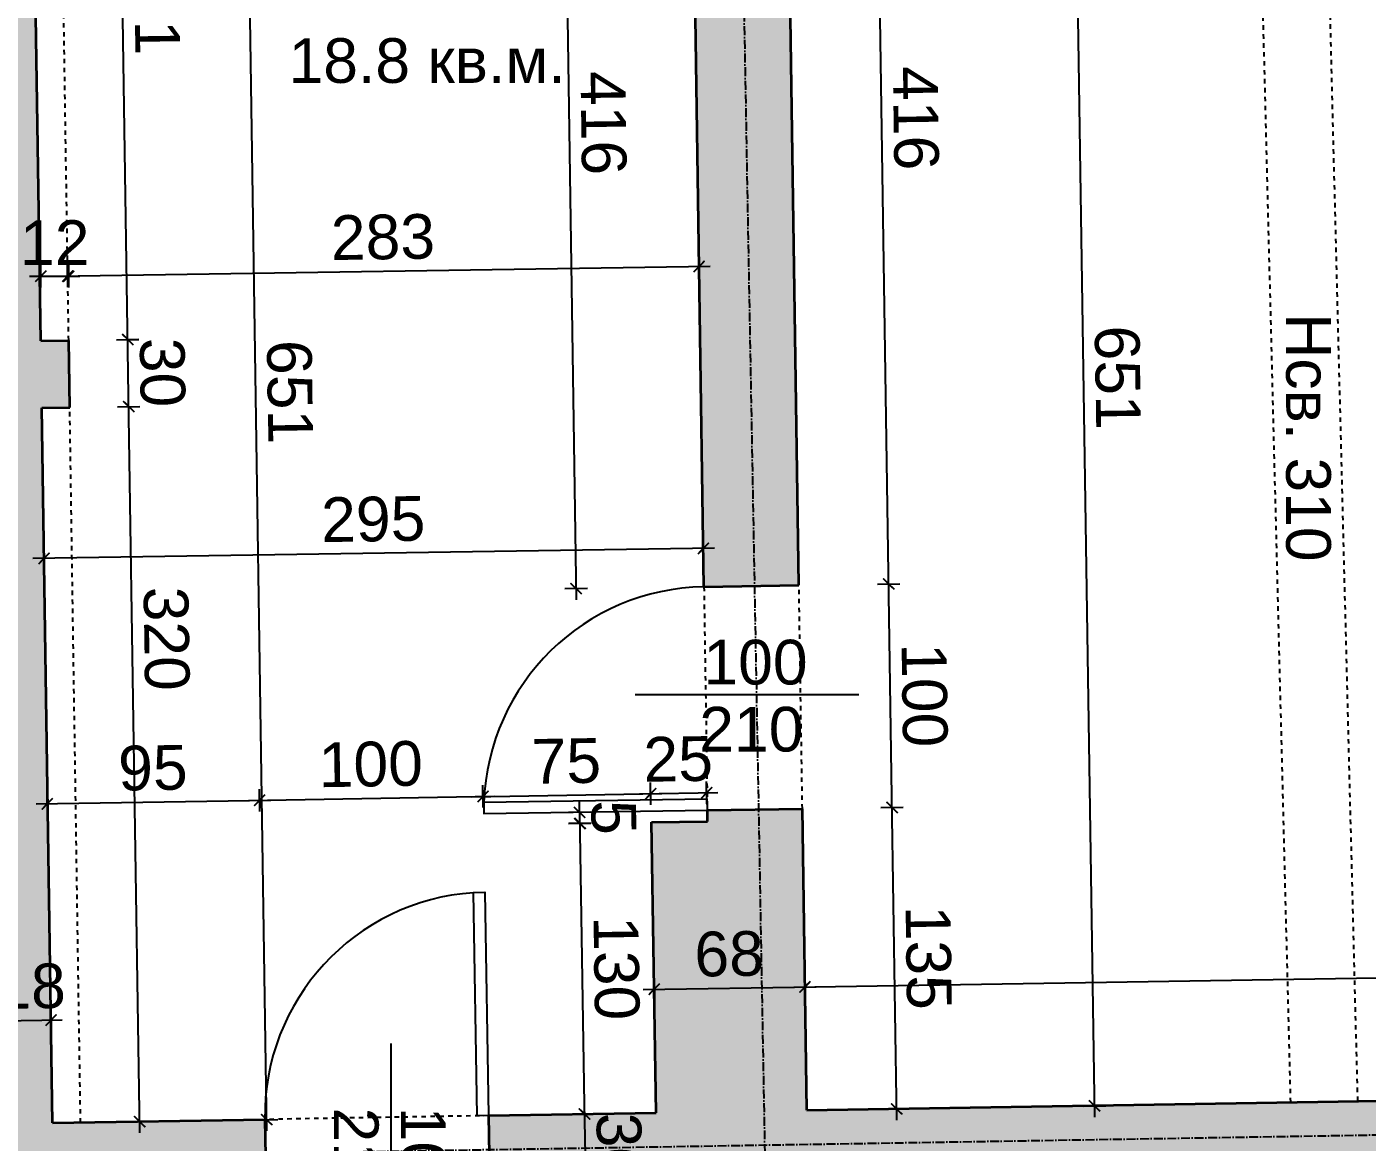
# Model space of a CAD drawing. Header units: inches. Extents: x -72385 to 39588, y -6525 to 66685.
# Drawn here: x -40779 to -40179, y 13160 to 13659 of the extents above; entities that cross this region are included whole.
import ezdxf

# ---------------------------------------------------------------- set-up
doc = ezdxf.new("R2010")
doc.units = ezdxf.units.IN
doc.header["$MEASUREMENT"] = 0
doc.linetypes.add('DashDot', pattern=[0.6, 0.4, -0.1, 0, -0.1])
doc.linetypes.add('Hidden', pattern=[0.4, 0.2, -0.2])
for name, color, linetype, lineweight in [('Врати', 251, 'Continuous', 25), ('Надписи Hсв', 252, 'Continuous', 25), ('Надписи врати', 252, 'Continuous', 25), ('Надписи коти вътрешни', 252, 'Continuous', 25), ('Надписи площ', 252, 'Continuous', 25), ('Оси', 252, 'DashDot', 25), ('Пунктир', 253, 'Hidden', 25), ('Разрезни линии', 7, 'Continuous', 35), ('Щрих стени', 254, 'Continuous', 25)]:
    doc.layers.add(name, color=color, linetype=linetype, lineweight=lineweight)
doc.styles.add('Arial Regular', font='arial.ttf')
doc.styles.get("Standard").update_dxf_attribs({"font": 'arial.ttf'})
doc.dimstyles.new('Annotative', dxfattribs={"dimscale": 0, "dimtxt": 20, "dimasz": 5, "dimexe": 5, "dimexo": 5, "dimgap": 5, "dimtad": 1, "dimdec": 0, "dimzin": 0, "dimdsep": 46, "dimtxsty": 'Standard', "dimblk": 'ARCHTICK', "dimcen": 5, "dimdle": 5, "dimadec": 0, "dimazin": 0, "dimtfac": 1, "dimtdec": 0, "dimtofl": 0, "dimtmove": 0, "dimatfit": 3, "dimldrblk": 'ARCHTICK', "dimfxl": 5, "dimfxlon": 1, "dimtolj": 1, "dimtzin": 0, "dimarcsym": 1})

# ---------------------------------------------------------------- blocks, each defined once
blk = doc.blocks.new('_ArchTick')
at = {"color": 0, "linetype": 'ByBlock', "const_width": 0.15}
blk.add_lwpolyline([(-0.5, -0.5), (0.5, 0.5)], dxfattribs=at)
blk = doc.blocks.new('*D3425')
at = {"layer": 'Defpoints', "color": 0, "ltscale": 50, "transparency": 16777216}
for p in [(-40764.36, 13819.51), (-40681.08, 13820.77), (-40754.5, 13168.78)]:
    blk.add_point(p, dxfattribs=at)
at = {"layer": 'Надписи коти вътрешни', "color": 0, "lineweight": -2, "ltscale": 50, "transparency": 16777216}
for p, q in [((-40671.14, 13165.04), (-40681.15, 13825.77)), ((-40686.08, 13820.69), (-40676.08, 13820.84)), ((-40676.21, 13169.96), (-40666.22, 13170.12))]:
    blk.add_line(p, q, dxfattribs=at)
at = {"layer": 'Надписи коти вътрешни', "color": 0, "lineweight": -2, "ltscale": 50, "transparency": 16777216, "xscale": 5, "yscale": 5, "zscale": 5}
for p, rotation in [((-40681.08, 13820.77), 90.86820834807465), ((-40671.21, 13170.04), 270.8682083480746)]:
    blk.add_blockref('_ArchTick', p, dxfattribs=dict(at, rotation=rotation))
at = {"layer": 'Надписи коти вътрешни', "color": 0, "ltscale": 50, "transparency": 16777216, "insert": (-40660.94, 13495.63), "char_height": 20, "attachment_point": 5, "rotation": 270.86821}
blk.add_mtext('\\A1;651', dxfattribs=at)
blk = doc.blocks.new('*D3426')
at = {"layer": 'Defpoints', "color": 0, "ltscale": 50, "transparency": 16777216}
for p in [(-40538.91, 13823.9), (-40481.9, 13824.74), (-40475.77, 13408.49)]:
    blk.add_point(p, dxfattribs=at)
at = {"layer": 'Надписи коти вътрешни', "color": 0, "lineweight": -2, "ltscale": 50, "transparency": 16777216}
for p, q in [((-40532.7, 13402.65), (-40538.99, 13828.9)), ((-40533.91, 13823.98), (-40543.91, 13823.83)), ((-40527.78, 13407.73), (-40537.78, 13407.58))]:
    blk.add_line(p, q, dxfattribs=at)
at = {"layer": 'Надписи коти вътрешни', "color": 0, "lineweight": -2, "ltscale": 50, "transparency": 16777216, "xscale": 5, "yscale": 5, "zscale": 5}
for p, rotation in [((-40538.91, 13823.9), 90.84464433527809), ((-40532.78, 13407.65), 270.8446443352781)]:
    blk.add_blockref('_ArchTick', p, dxfattribs=dict(at, rotation=rotation))
at = {"layer": 'Надписи коти вътрешни', "color": 0, "ltscale": 50, "transparency": 16777216, "insert": (-40520.64, 13616), "char_height": 20, "attachment_point": 5, "rotation": 270.84464}
blk.add_mtext('\\A1;416', dxfattribs=at)
blk = doc.blocks.new('*D3427')
at = {"layer": 'Defpoints', "color": 0, "ltscale": 50, "transparency": 16777216}
for p in [(-40531.01, 13302.6), (-40499, 13303.09), (-40497.03, 13173.1)]:
    blk.add_point(p, dxfattribs=at)
at = {"layer": 'Надписи коти вътрешни', "color": 0, "lineweight": -2, "ltscale": 50, "transparency": 16777216}
for p, q in [((-40528.97, 13167.62), (-40531.09, 13307.6)), ((-40526.01, 13302.68), (-40536.01, 13302.52)), ((-40524.05, 13172.69), (-40534.04, 13172.54))]:
    blk.add_line(p, q, dxfattribs=at)
at = {"layer": 'Надписи коти вътрешни', "color": 0, "lineweight": -2, "ltscale": 50, "transparency": 16777216, "xscale": 5, "yscale": 5, "zscale": 5}
for p, rotation in [((-40531.01, 13302.6), 90.86820834807493), ((-40529.04, 13172.62), 270.8682083480749)]:
    blk.add_blockref('_ArchTick', p, dxfattribs=dict(at, rotation=rotation))
at = {"layer": 'Надписи коти вътрешни', "color": 0, "ltscale": 50, "transparency": 16777216, "insert": (-40514.81, 13237.84), "char_height": 20, "attachment_point": 5, "rotation": 270.86821}
blk.add_mtext('\\A1;130', dxfattribs=at)
blk = doc.blocks.new('*D3428')
at = {"layer": 'Defpoints', "color": 0, "ltscale": 50, "transparency": 16777216}
for p in [(-40474.39, 13316.33), (-40472.41, 13198.52), (-40497.41, 13198.1)]:
    blk.add_point(p, dxfattribs=at)
at = {"layer": 'Надписи коти вътрешни', "color": 0, "lineweight": -2, "ltscale": 50, "transparency": 16777216}
for p, q in [((-40499.3, 13310.92), (-40499.47, 13320.91)), ((-40474.31, 13311.34), (-40474.48, 13321.33)), ((-40504.39, 13315.83), (-40469.39, 13316.42))]:
    blk.add_line(p, q, dxfattribs=at)
at = {"layer": 'Надписи коти вътрешни', "color": 0, "lineweight": -2, "ltscale": 50, "transparency": 16777216, "xscale": 5, "yscale": 5, "zscale": 5}
for p, rotation in [((-40499.39, 13315.91), 180.9616306035134), ((-40474.39, 13316.33), 0.9616306035133793)]:
    blk.add_blockref('_ArchTick', p, dxfattribs=dict(at, rotation=rotation))
at = {"layer": 'Надписи коти вътрешни', "color": 0, "ltscale": 50, "transparency": 16777216, "insert": (-40487.14, 13331.33), "char_height": 20, "attachment_point": 5, "rotation": 0.96163}
blk.add_mtext('\\A1;25', dxfattribs=at)
blk = doc.blocks.new('*D3388')
at = {"layer": 'Defpoints', "color": 0, "ltscale": 50, "transparency": 16777216}
for p in [(-40499.43, 13315.91), (-40572.02, 13171.84), (-40497.03, 13173.1)]:
    blk.add_point(p, dxfattribs=at)
at = {"layer": 'Надписи коти вътрешни', "color": 0, "lineweight": -2, "ltscale": 50, "transparency": 16777216}
for p, q in [((-40574.33, 13309.66), (-40574.5, 13319.65)), ((-40499.34, 13310.91), (-40499.51, 13320.91)), ((-40579.42, 13314.57), (-40494.43, 13316))]:
    blk.add_line(p, q, dxfattribs=at)
at = {"layer": 'Надписи коти вътрешни', "color": 0, "lineweight": -2, "ltscale": 50, "transparency": 16777216, "xscale": 5, "yscale": 5, "zscale": 5}
for p, rotation in [((-40499.43, 13315.91), 0.9616306035255416), ((-40574.42, 13314.66), 180.9616306035255)]:
    blk.add_blockref('_ArchTick', p, dxfattribs=dict(at, rotation=rotation))
at = {"layer": 'Надписи коти вътрешни', "color": 0, "ltscale": 50, "transparency": 16777216, "insert": (-40537.18, 13330.45), "char_height": 20, "attachment_point": 5, "rotation": 0.96163}
blk.add_mtext('\\A1;75', dxfattribs=at)
blk = doc.blocks.new('*D3389')
at = {"layer": 'Defpoints', "color": 0, "ltscale": 50, "transparency": 16777216}
for p in [(-40574.42, 13314.66), (-40672.01, 13170.16), (-40572.02, 13171.84)]:
    blk.add_point(p, dxfattribs=at)
at = {"layer": 'Надписи коти вътрешни', "color": 0, "lineweight": -2, "ltscale": 50, "transparency": 16777216}
for p, q in [((-40574.33, 13309.66), (-40574.5, 13319.65)), ((-40679.4, 13312.89), (-40569.42, 13314.74)), ((-40674.32, 13307.98), (-40674.49, 13317.98))]:
    blk.add_line(p, q, dxfattribs=at)
at = {"layer": 'Надписи коти вътрешни', "color": 0, "lineweight": -2, "ltscale": 50, "transparency": 16777216, "xscale": 5, "yscale": 5, "zscale": 5}
for p, rotation in [((-40674.4, 13312.98), 180.9616306035237), ((-40574.42, 13314.66), 0.9616306035237097)]:
    blk.add_blockref('_ArchTick', p, dxfattribs=dict(at, rotation=rotation))
at = {"layer": 'Надписи коти вътрешни', "color": 0, "ltscale": 50, "transparency": 16777216, "insert": (-40624.67, 13329.03), "char_height": 20, "attachment_point": 5, "rotation": 0.96163}
blk.add_mtext('\\A1;100', dxfattribs=at)
blk = doc.blocks.new('*D3390')
at = {"layer": 'Defpoints', "color": 0, "ltscale": 50, "transparency": 16777216}
for p in [(-40674.4, 13312.98), (-40766.99, 13168.57), (-40672.01, 13170.16)]:
    blk.add_point(p, dxfattribs=at)
at = {"layer": 'Надписи коти вътрешни', "color": 0, "lineweight": -2, "ltscale": 50, "transparency": 16777216}
for p, q in [((-40774.39, 13311.3), (-40669.4, 13313.06)), ((-40769.31, 13306.38), (-40769.47, 13316.38)), ((-40674.32, 13307.98), (-40674.49, 13317.98))]:
    blk.add_line(p, q, dxfattribs=at)
at = {"layer": 'Надписи коти вътрешни', "color": 0, "lineweight": -2, "ltscale": 50, "transparency": 16777216, "xscale": 5, "yscale": 5, "zscale": 5}
for p, rotation in [((-40769.39, 13311.38), 180.9616306035229), ((-40674.4, 13312.98), 0.96163060352287)]:
    blk.add_blockref('_ArchTick', p, dxfattribs=dict(at, rotation=rotation))
at = {"layer": 'Надписи коти вътрешни', "color": 0, "ltscale": 50, "transparency": 16777216, "insert": (-40722.15, 13327.39), "char_height": 20, "attachment_point": 5, "rotation": 0.96163}
blk.add_mtext('\\A1;95', dxfattribs=at)
blk = doc.blocks.new('*D3391')
at = {"layer": 'Defpoints', "color": 0, "ltscale": 50, "transparency": 16777216}
for p in [(-40770.82, 13421.22), (-40472.41, 13198.52), (-40767.38, 13194.05)]:
    blk.add_point(p, dxfattribs=at)
at = {"layer": 'Надписи коти вътрешни', "color": 0, "lineweight": -2, "ltscale": 50, "transparency": 16777216}
for p, q in [((-40770.75, 13416.22), (-40770.9, 13426.22)), ((-40475.78, 13420.69), (-40475.93, 13430.69)), ((-40470.86, 13425.77), (-40775.82, 13421.15))]:
    blk.add_line(p, q, dxfattribs=at)
at = {"layer": 'Надписи коти вътрешни', "color": 0, "lineweight": -2, "ltscale": 50, "transparency": 16777216, "xscale": 5, "yscale": 5, "zscale": 5}
for p, rotation in [((-40475.86, 13425.69), 0.868208348074484), ((-40770.82, 13421.22), 180.8682083480745)]:
    blk.add_blockref('_ArchTick', p, dxfattribs=dict(at, rotation=rotation))
at = {"layer": 'Надписи коти вътрешни', "color": 0, "ltscale": 50, "transparency": 16777216, "insert": (-40623.57, 13438.67), "char_height": 20, "attachment_point": 5, "rotation": 0.86821}
blk.add_mtext('\\A1;295', dxfattribs=at)
blk = doc.blocks.new('*D3402')
at = {"layer": 'Defpoints', "color": 0, "ltscale": 50, "transparency": 16777216}
for p in [(-40424.41, 13825.81), (-40310.73, 13827.53), (-40414.54, 13174.48)]:
    blk.add_point(p, dxfattribs=at)
at = {"layer": 'Надписи коти вътрешни', "color": 0, "lineweight": -2, "ltscale": 50, "transparency": 16777216}
for p, q in [((-40300.79, 13171.21), (-40310.81, 13832.53)), ((-40315.73, 13827.46), (-40305.73, 13827.61)), ((-40305.86, 13176.13), (-40295.86, 13176.28))]:
    blk.add_line(p, q, dxfattribs=at)
at = {"layer": 'Надписи коти вътрешни', "color": 0, "lineweight": -2, "ltscale": 50, "transparency": 16777216, "xscale": 5, "yscale": 5, "zscale": 5}
for p, rotation in [((-40310.73, 13827.53), 90.86820834807493), ((-40300.86, 13176.21), 270.8682083480749)]:
    blk.add_blockref('_ArchTick', p, dxfattribs=dict(at, rotation=rotation))
at = {"layer": 'Надписи коти вътрешни', "color": 0, "ltscale": 50, "transparency": 16777216, "insert": (-40290.59, 13502.1), "char_height": 20, "attachment_point": 5, "rotation": 270.86821}
blk.add_mtext('\\A1;651', dxfattribs=at)
blk = doc.blocks.new('*D8249')
at = {"layer": 'Defpoints', "color": 0, "ltscale": 50, "transparency": 16777216}
for p in [(-39911.68, 13237.58), (-39910.82, 13182.81), (-40429.55, 13174.68)]:
    blk.add_point(p, dxfattribs=at)
at = {"layer": 'Надписи коти вътрешни', "color": 0, "lineweight": -2, "ltscale": 50, "transparency": 16777216}
for p, q in [((-39911.6, 13232.59), (-39911.76, 13242.58)), ((-40435.41, 13229.37), (-39906.68, 13237.66)), ((-40430.33, 13224.45), (-40430.48, 13234.45))]:
    blk.add_line(p, q, dxfattribs=at)
at = {"layer": 'Надписи коти вътрешни', "color": 0, "lineweight": -2, "ltscale": 50, "transparency": 16777216, "xscale": 5, "yscale": 5, "zscale": 5}
for p, rotation in [((-39911.68, 13237.58), 0.8981506411091478), ((-40430.41, 13229.45), 180.8981506411091)]:
    blk.add_blockref('_ArchTick', p, dxfattribs=dict(at, rotation=rotation))
at = {"layer": 'Надписи коти вътрешни', "color": 0, "ltscale": 50, "transparency": 16777216, "insert": (-40126.53, 13249.43), "char_height": 20, "attachment_point": 5, "rotation": 0.89815}
blk.add_mtext('\\A1;519', dxfattribs=at)
blk = doc.blocks.new('*D3458')
at = {"layer": 'Defpoints', "color": 0, "ltscale": 50, "transparency": 16777216}
for p in [(-38749.65, 13171.75), (-41053.52, 13133.6), (-38748.04, 13074.92)]:
    blk.add_point(p, dxfattribs=at)
at = {"layer": 'Надписи коти вътрешни', "color": 0, "lineweight": -2, "ltscale": 50, "transparency": 16777216}
for p, q in [((-38748.13, 13079.92), (-38747.96, 13069.92)), ((-41056.92, 13036.69), (-38743.04, 13075)), ((-41052, 13041.78), (-41051.84, 13031.78))]:
    blk.add_line(p, q, dxfattribs=at)
at = {"layer": 'Надписи коти вътрешни', "color": 0, "lineweight": -2, "ltscale": 50, "transparency": 16777216, "xscale": 5, "yscale": 5, "zscale": 5}
for p, rotation in [((-38748.04, 13074.92), 0.9485552265700729), ((-41051.92, 13036.78), 180.9485552265701)]:
    blk.add_blockref('_ArchTick', p, dxfattribs=dict(at, rotation=rotation))
at = {"layer": 'Надписи коти вътрешни', "color": 0, "ltscale": 50, "transparency": 16777216, "insert": (-39900.23, 13071.07), "char_height": 20, "attachment_point": 5, "rotation": 0.94856}
blk.add_mtext('\\A1;2304', dxfattribs=at)
blk = doc.blocks.new('*D3535')
at = {"layer": 'Defpoints', "color": 0, "ltscale": 50, "transparency": 16777216}
for p in [(-40439.41, 13825.53), (-40399.27, 13826.14), (-40433.1, 13409.14)]:
    blk.add_point(p, dxfattribs=at)
at = {"layer": 'Надписи коти вътрешни', "color": 0, "lineweight": -2, "ltscale": 50, "transparency": 16777216}
for p, q in [((-40392.88, 13404.75), (-40399.34, 13831.14)), ((-40404.27, 13826.06), (-40394.27, 13826.22)), ((-40397.96, 13409.67), (-40387.96, 13409.82))]:
    blk.add_line(p, q, dxfattribs=at)
at = {"layer": 'Надписи коти вътрешни', "color": 0, "lineweight": -2, "ltscale": 50, "transparency": 16777216, "xscale": 5, "yscale": 5, "zscale": 5}
for p, rotation in [((-40399.27, 13826.14), 90.86820834807557), ((-40392.96, 13409.75), 270.8682083480755)]:
    blk.add_blockref('_ArchTick', p, dxfattribs=dict(at, rotation=rotation))
at = {"layer": 'Надписи коти вътрешни', "color": 0, "ltscale": 50, "transparency": 16777216, "insert": (-40380.9, 13618.17), "char_height": 20, "attachment_point": 5, "rotation": 270.86821}
blk.add_mtext('\\A1;416', dxfattribs=at)
blk = doc.blocks.new('*D3536')
at = {"layer": 'Defpoints', "color": 0, "ltscale": 50, "transparency": 16777216}
for p in [(-40433.1, 13409.14), (-40392.96, 13409.75), (-40431.59, 13309.15)]:
    blk.add_point(p, dxfattribs=at)
at = {"layer": 'Надписи коти вътрешни', "color": 0, "lineweight": -2, "ltscale": 50, "transparency": 16777216}
for p, q in [((-40391.37, 13304.76), (-40393.03, 13414.74)), ((-40397.96, 13409.67), (-40387.96, 13409.82)), ((-40396.44, 13309.68), (-40386.44, 13309.83))]:
    blk.add_line(p, q, dxfattribs=at)
at = {"layer": 'Надписи коти вътрешни', "color": 0, "lineweight": -2, "ltscale": 50, "transparency": 16777216, "xscale": 5, "yscale": 5, "zscale": 5}
for p, rotation in [((-40392.96, 13409.75), 90.8682083480691), ((-40391.44, 13309.76), 270.8682083480691)]:
    blk.add_blockref('_ArchTick', p, dxfattribs=dict(at, rotation=rotation))
at = {"layer": 'Надписи коти вътрешни', "color": 0, "ltscale": 50, "transparency": 16777216, "insert": (-40376.99, 13359.98), "char_height": 20, "attachment_point": 5, "rotation": 270.86821}
blk.add_mtext('\\A1;100', dxfattribs=at)
blk = doc.blocks.new('*D3537')
at = {"layer": 'Defpoints', "color": 0, "ltscale": 50, "transparency": 16777216}
for p in [(-40431.59, 13309.15), (-40391.44, 13309.76), (-40429.54, 13174.23)]:
    blk.add_point(p, dxfattribs=at)
at = {"layer": 'Надписи коти вътрешни', "color": 0, "lineweight": -2, "ltscale": 50, "transparency": 16777216}
for p, q in [((-40389.32, 13169.84), (-40391.52, 13314.76)), ((-40396.44, 13309.68), (-40386.44, 13309.83)), ((-40394.4, 13174.77), (-40384.4, 13174.92))]:
    blk.add_line(p, q, dxfattribs=at)
at = {"layer": 'Надписи коти вътрешни', "color": 0, "lineweight": -2, "ltscale": 50, "transparency": 16777216, "xscale": 5, "yscale": 5, "zscale": 5}
for p, rotation in [((-40391.44, 13309.76), 90.86820834807652), ((-40389.4, 13174.84), 270.8682083480765)]:
    blk.add_blockref('_ArchTick', p, dxfattribs=dict(at, rotation=rotation))
at = {"layer": 'Надписи коти вътрешни', "color": 0, "ltscale": 50, "transparency": 16777216, "insert": (-40375.2, 13242.53), "char_height": 20, "attachment_point": 5, "rotation": 270.86821}
blk.add_mtext('\\A1;135', dxfattribs=at)
blk = doc.blocks.new('*D4660')
at = {"layer": 'Defpoints', "color": 0, "ltscale": 50, "transparency": 16777216}
for p in [(-40759.8, 13547.45), (-40772.3, 13518.53), (-40759.8, 13518.74)]:
    blk.add_point(p, dxfattribs=at)
at = {"layer": 'Надписи коти вътрешни', "color": 0, "lineweight": -2, "ltscale": 50, "transparency": 16777216}
for p, q in [((-40772.3, 13542.45), (-40772.3, 13552.45)), ((-40759.8, 13542.45), (-40759.8, 13552.45)), ((-40777.3, 13547.45), (-40754.8, 13547.45))]:
    blk.add_line(p, q, dxfattribs=at)
at = {"layer": 'Надписи коти вътрешни', "color": 0, "lineweight": -2, "ltscale": 50, "transparency": 16777216, "xscale": 5, "yscale": 5, "zscale": 5, "rotation": 180}
blk.add_blockref('_ArchTick', (-40772.3, 13547.45), dxfattribs=at)
at = {"layer": 'Надписи коти вътрешни', "color": 0, "lineweight": -2, "ltscale": 50, "transparency": 16777216, "xscale": 5, "yscale": 5, "zscale": 5}
blk.add_blockref('_ArchTick', (-40759.8, 13547.45), dxfattribs=at)
at = {"layer": 'Надписи коти вътрешни', "color": 0, "ltscale": 50, "transparency": 16777216, "insert": (-40766.05, 13562.49), "char_height": 20, "attachment_point": 5}
blk.add_mtext('\\A1;12', dxfattribs=at)
blk = doc.blocks.new('*D4661')
at = {"layer": 'Defpoints', "color": 0, "ltscale": 50, "transparency": 16777216}
for p in [(-40477.77, 13551.8), (-40477.33, 13523.02), (-40759.8, 13518.74)]:
    blk.add_point(p, dxfattribs=at)
at = {"layer": 'Надписи коти вътрешни', "color": 0, "lineweight": -2, "ltscale": 50, "transparency": 16777216}
for p, q in [((-40760.16, 13542.52), (-40760.31, 13552.52)), ((-40477.69, 13546.8), (-40477.84, 13556.8)), ((-40765.23, 13547.45), (-40472.77, 13551.88))]:
    blk.add_line(p, q, dxfattribs=at)
at = {"layer": 'Надписи коти вътрешни', "color": 0, "lineweight": -2, "ltscale": 50, "transparency": 16777216, "xscale": 5, "yscale": 5, "zscale": 5}
for p, rotation in [((-40477.77, 13551.8), 0.8682083480727519), ((-40760.24, 13547.52), 180.8682083480728)]:
    blk.add_blockref('_ArchTick', p, dxfattribs=dict(at, rotation=rotation))
at = {"layer": 'Надписи коти вътрешни', "color": 0, "ltscale": 50, "transparency": 16777216, "insert": (-40619.23, 13564.88), "char_height": 20, "attachment_point": 5, "rotation": 0.86821}
blk.add_mtext('\\A1;283', dxfattribs=at)
blk = doc.blocks.new('*D3538')
at = {"layer": 'Defpoints', "color": 0, "ltscale": 50, "transparency": 16777216}
for p in [(-40776.85, 13819.27), (-40737.92, 13819.86), (-40772.3, 13518.53)]:
    blk.add_point(p, dxfattribs=at)
at = {"layer": 'Надписи коти вътрешни', "color": 0, "lineweight": -2, "ltscale": 50, "transparency": 16777216}
for p, q in [((-40733.29, 13514.12), (-40738, 13824.86)), ((-40742.92, 13819.79), (-40732.92, 13819.94)), ((-40738.36, 13519.04), (-40728.36, 13519.19))]:
    blk.add_line(p, q, dxfattribs=at)
at = {"layer": 'Надписи коти вътрешни', "color": 0, "lineweight": -2, "ltscale": 50, "transparency": 16777216, "xscale": 5, "yscale": 5, "zscale": 5}
for p, rotation in [((-40737.92, 13819.86), 90.86820834807408), ((-40733.36, 13519.12), 270.8682083480741)]:
    blk.add_blockref('_ArchTick', p, dxfattribs=dict(at, rotation=rotation))
at = {"layer": 'Надписи коти вътрешни', "color": 0, "ltscale": 50, "transparency": 16777216, "insert": (-40720.43, 13669.72), "char_height": 20, "attachment_point": 5, "rotation": 270.86821}
blk.add_mtext('\\A1;301', dxfattribs=at)
blk = doc.blocks.new('*D3539')
at = {"layer": 'Defpoints', "color": 0, "ltscale": 50, "transparency": 16777216}
for p in [(-40759.8, 13518.74), (-40733.36, 13519.14), (-40759.34, 13488.74)]:
    blk.add_point(p, dxfattribs=at)
at = {"layer": 'Надписи коти вътрешни', "color": 0, "lineweight": -2, "ltscale": 50, "transparency": 16777216}
for p, q in [((-40732.83, 13484.14), (-40733.44, 13524.14)), ((-40738.36, 13519.06), (-40728.36, 13519.22)), ((-40737.91, 13489.07), (-40727.91, 13489.22))]:
    blk.add_line(p, q, dxfattribs=at)
at = {"layer": 'Надписи коти вътрешни', "color": 0, "lineweight": -2, "ltscale": 50, "transparency": 16777216, "xscale": 5, "yscale": 5, "zscale": 5}
for p, rotation in [((-40733.36, 13519.14), 90.86820834807605), ((-40732.91, 13489.14), 270.8682083480761)]:
    blk.add_blockref('_ArchTick', p, dxfattribs=dict(at, rotation=rotation))
at = {"layer": 'Надписи коти вътрешни', "color": 0, "ltscale": 50, "transparency": 16777216, "insert": (-40717.92, 13504.37), "char_height": 20, "attachment_point": 5, "rotation": 270.86821}
blk.add_mtext('\\A1;30', dxfattribs=at)
blk = doc.blocks.new('*D3540')
at = {"layer": 'Defpoints', "color": 0, "ltscale": 50, "transparency": 16777216}
for p in [(-40771.84, 13488.53), (-40732.91, 13489.12), (-40766.99, 13168.57)]:
    blk.add_point(p, dxfattribs=at)
at = {"layer": 'Надписи коти вътрешни', "color": 0, "lineweight": -2, "ltscale": 50, "transparency": 16777216}
for p, q in [((-40727.98, 13164.16), (-40732.98, 13494.12)), ((-40737.91, 13489.05), (-40727.91, 13489.2)), ((-40733.06, 13169.08), (-40723.06, 13169.23))]:
    blk.add_line(p, q, dxfattribs=at)
at = {"layer": 'Надписи коти вътрешни', "color": 0, "lineweight": -2, "ltscale": 50, "transparency": 16777216, "xscale": 5, "yscale": 5, "zscale": 5}
for p, rotation in [((-40732.91, 13489.12), 90.86820834807384), ((-40728.06, 13169.16), 270.8682083480738)]:
    blk.add_blockref('_ArchTick', p, dxfattribs=dict(at, rotation=rotation))
at = {"layer": 'Надписи коти вътрешни', "color": 0, "ltscale": 50, "transparency": 16777216, "insert": (-40716.11, 13385.24), "char_height": 20, "attachment_point": 5, "rotation": 270.86821}
blk.add_mtext('\\A1;320', dxfattribs=at)
blk = doc.blocks.new('*D4662')
at = {"layer": 'Defpoints', "color": 0, "ltscale": 50, "transparency": 16777216}
for p in [(-40474.08, 13308.5), (-40531.18, 13302.55), (-40474, 13303.51)]:
    blk.add_point(p, dxfattribs=at)
at = {"layer": 'Надписи коти вътрешни', "color": 0, "lineweight": -2, "ltscale": 50, "transparency": 16777216}
for p, q in [((-40531.27, 13307.54), (-40531.35, 13312.54)), ((-40526.27, 13307.63), (-40536.27, 13307.46)), ((-40526.18, 13302.63), (-40536.18, 13302.46)), ((-40531.18, 13302.55), (-40531.1, 13297.55))]:
    blk.add_line(p, q, dxfattribs=at)
at = {"layer": 'Надписи коти вътрешни', "color": 0, "lineweight": -2, "ltscale": 50, "transparency": 16777216, "xscale": 5, "yscale": 5, "zscale": 5}
for p, rotation in [((-40531.27, 13307.54), 270.9616306035314), ((-40531.18, 13302.55), 90.96163060353146)]:
    blk.add_blockref('_ArchTick', p, dxfattribs=dict(at, rotation=rotation))
at = {"layer": 'Надписи коти вътрешни', "color": 0, "ltscale": 50, "transparency": 16777216, "insert": (-40516.06, 13305.3), "char_height": 20, "attachment_point": 5, "rotation": 270.96163}
blk.add_mtext('\\A1;5', dxfattribs=at)
blk = doc.blocks.new('*D7553')
at = {"layer": 'Defpoints', "color": 0, "ltscale": 10, "transparency": 16777216}
for p in [(-40538.4, 13172.41), (-40537.91, 13142.13), (-40528.57, 13142.28)]:
    blk.add_point(p, dxfattribs=at)
at = {"layer": 'Надписи коти вътрешни', "color": 0, "lineweight": -2, "ltscale": 10, "transparency": 16777216}
for p, q in [((-40529.13, 13177.55), (-40528.49, 13137.28)), ((-40533.4, 13172.49), (-40524.05, 13172.63)), ((-40532.91, 13142.21), (-40523.57, 13142.36))]:
    blk.add_line(p, q, dxfattribs=at)
at = {"layer": 'Надписи коти вътрешни', "color": 0, "lineweight": -2, "ltscale": 10, "transparency": 16777216, "xscale": 5, "yscale": 5, "zscale": 5}
for p, rotation in [((-40529.05, 13172.56), 90.91482653725807), ((-40528.57, 13142.28), 270.9148265372581)]:
    blk.add_blockref('_ArchTick', p, dxfattribs=dict(at, rotation=rotation))
at = {"layer": 'Надписи коти вътрешни', "color": 0, "ltscale": 10, "transparency": 16777216, "insert": (-40513.6, 13157.66), "char_height": 20, "attachment_point": 5, "rotation": 270.91483}
blk.add_mtext('\\A1;30', dxfattribs=at)
blk = doc.blocks.new('*D7574')
at = {"layer": 'Defpoints', "color": 0, "ltscale": 10, "transparency": 16777216}
for p in [(-40498.18, 13248.93), (-40430.69, 13249.95), (-40430.38, 13229.45)]:
    blk.add_point(p, dxfattribs=at)
at = {"layer": 'Надписи коти вътрешни', "color": 0, "lineweight": -2, "ltscale": 10, "transparency": 16777216}
for p, q in [((-40430.45, 13234.45), (-40430.3, 13224.45)), ((-40502.87, 13228.35), (-40425.38, 13229.53)), ((-40497.95, 13233.43), (-40497.79, 13223.43))]:
    blk.add_line(p, q, dxfattribs=at)
at = {"layer": 'Надписи коти вътрешни', "color": 0, "lineweight": -2, "ltscale": 10, "transparency": 16777216, "xscale": 5, "yscale": 5, "zscale": 5}
for p, rotation in [((-40497.87, 13228.43), 180.8682083480769), ((-40430.38, 13229.45), 0.8682083480769502)]:
    blk.add_blockref('_ArchTick', p, dxfattribs=dict(at, rotation=rotation))
at = {"layer": 'Надписи коти вътрешни', "color": 0, "ltscale": 10, "transparency": 16777216, "insert": (-40464.35, 13244.15), "char_height": 20, "attachment_point": 5, "rotation": 0.86821}
blk.add_mtext('\\A1;68', dxfattribs=at)
blk = doc.blocks.new('*D7575')
at = {"layer": 'Defpoints', "color": 0, "ltscale": 10, "transparency": 16777216}
for p in [(-40785.42, 13229.48), (-40767.92, 13229.75), (-40767.69, 13214.59)]:
    blk.add_point(p, dxfattribs=at)
at = {"layer": 'Надписи коти вътрешни', "color": 0, "lineweight": -2, "ltscale": 10, "transparency": 16777216}
for p, q in [((-40785.26, 13219.33), (-40785.11, 13209.33)), ((-40767.77, 13219.59), (-40767.62, 13209.59)), ((-40790.19, 13214.25), (-40762.69, 13214.67))]:
    blk.add_line(p, q, dxfattribs=at)
at = {"layer": 'Надписи коти вътрешни', "color": 0, "lineweight": -2, "ltscale": 10, "transparency": 16777216, "xscale": 5, "yscale": 5, "zscale": 5}
for p, rotation in [((-40785.19, 13214.33), 180.8682083480752), ((-40767.69, 13214.59), 0.8682083480752327)]:
    blk.add_blockref('_ArchTick', p, dxfattribs=dict(at, rotation=rotation))
at = {"layer": 'Надписи коти вътрешни', "color": 0, "ltscale": 10, "transparency": 16777216, "insert": (-40776.67, 13229.67), "char_height": 20, "attachment_point": 5, "rotation": 0.86821}
blk.add_mtext('\\A1;18', dxfattribs=at)

msp = doc.modelspace()

# ---------------------------------------------------------------- hatches: boundary and pattern name
at = {"layer": 'Щрих стени', "ltscale": 10}
h = msp.add_hatch(color=256, dxfattribs=at)
h.dxf.hatch_style = 1
h.paths.add_polyline_path([(-40957.37, 13845.93), (-41700.93, 13832.14), (-41699.11, 13732.62), (-41664.12, 13733.26), (-41665.39, 13802.8), (-41096.79, 13813.34), (-41095.04, 13723.33), (-41065.04, 13723.92), (-41066.8, 13813.9), (-40956.82, 13815.94)])
h.paths.add_polyline_path([(-41063.09, 13623.93), (-41093.09, 13623.35), (-41092.99, 13618.35), (-41117.98, 13617.86), (-41116.03, 13517.88), (-41091.04, 13518.37), (-41084.11, 13163.44), (-41114.11, 13162.85), (-41112.74, 13092.86), (-41082.75, 13093.45), (-41082.03, 13056.75), (-41052.04, 13057.34), (-41053.52, 13133.6), (-40989, 13134.58), (-40989.46, 13164.83), (-41029.12, 13164.17), (-41029.6, 13189.16), (-41054.6, 13188.74)])
h.paths.add_polyline_path([(-41661.39, 13583.29), (-41696.38, 13582.65), (-41693.1, 13402.68), (-41658.11, 13403.32)])
h.paths.add_polyline_path([(-41655.38, 13253.34), (-41690.37, 13252.7), (-41687.36, 13087.73), (-41652.37, 13088.37)])
h.paths.add_polyline_path([(-41050.09, 12957.35), (-41080.08, 12956.77), (-41078.32, 12866.67), (-41648.09, 12853.41), (-41649.64, 12938.39), (-41684.63, 12937.76), (-41682.53, 12822.6), (-40957.66, 12839.47), (-40958.35, 12869.47), (-41048.33, 12867.37)])
h.paths.add_polyline_path([(-40683.43, 12875.87), (-40808.4, 12872.96), (-40807.7, 12842.97), (-40682.73, 12845.88)])
h.paths.add_polyline_path([(-40672.01, 13170.16), (-40766.99, 13168.57), (-40771.84, 13488.53), (-40759.34, 13488.74), (-40759.8, 13518.74), (-40772.3, 13518.53), (-40776.85, 13819.27), (-40654.84, 13821.54), (-40655.39, 13851.53), (-40897.38, 13847.04), (-40896.83, 13817.05), (-40794.35, 13818.95), (-40784.49, 13168.28), (-40889.48, 13166.51), (-40889.01, 13136.11), (-40671.54, 13139.42)])
h.paths.add_polyline_path([(-40439.41, 13825.53), (-40409.88, 13826.08), (-40410.43, 13856.07), (-40505.42, 13854.31), (-40504.86, 13824.32), (-40481.9, 13824.74), (-40475.6, 13408.49), (-40433.1, 13409.14)])
h.paths.add_polyline_path([(-40431.59, 13309.15), (-40474.08, 13308.5), (-40474, 13303.5), (-40499, 13303.09), (-40497.03, 13173.1), (-40572.02, 13171.84), (-40571.55, 13140.94), (-39910.34, 13151.01), (-39910.82, 13182.94), (-40429.54, 13174.23)])
h.paths.add_polyline_path([(-40408.82, 12895.99), (-40455.16, 12894.98), (-40454.84, 12881.19), (-40533.47, 12879.36), (-40532.77, 12849.37), (-40407.81, 12852.28)])
h.paths.add_polyline_path([(-40133.89, 12902.02), (-40258.86, 12899.28), (-40257.85, 12855.77), (-40132.88, 12858.68)])

# ---------------------------------------------------------------- linework, layer by layer
at = {"layer": 'Врати', "ltscale": 50}
for points in [[(-40474.08, 13308.5), (-40474.16, 13313.5), (-40574.14, 13311.99), (-40574.07, 13306.99)], [(-40572.02, 13171.84), (-40577.02, 13171.76), (-40578.7, 13271.74), (-40573.7, 13271.83)]]:
    msp.add_lwpolyline(points, close=True, dxfattribs=at)
for centre, start, end in [((-40474.08, 13308.5), 90.86821, 178.00222), ((-40572.02, 13171.84), 93.82761, 180.96163)]:
    msp.add_arc(centre, 100, start, end, dxfattribs=at)
at = {"layer": 'Надписи врати', "ltscale": 50}
for p, q in [((-40506.37, 13360.26), (-40406.37, 13360.26)), ((-40615.69, 13204.17), (-40615.69, 13104.17))]:
    msp.add_line(p, q, dxfattribs=at)
at = {"layer": 'Оси', "ltscale": 10}
msp.add_line((-40468.02, 14232.57), (-40435.84, 12466.52), dxfattribs=at)
msp.add_lwpolyline([(-42071.06, 13151.76), (-41073.73, 13168.36), (-41073.37, 13148.36), (-38739.82, 13187), (-38742.42, 13412.39), (-38172.87, 13424.13), (-38171.33, 13324.06), (-37336.28, 13336.93)], dxfattribs=at)
at = {"layer": 'Пунктир', "ltscale": 10}
for p, q in [((-40213.09, 13177.87), (-40229.62, 13829.42)), ((-40183.09, 13178.37), (-40199.63, 13829.98)), ((-40759.8, 13518.74), (-40764.36, 13819.51)), ((-40754.5, 13168.78), (-40759.34, 13488.74)), ((-40475.6, 13408.49), (-40474.08, 13308.5)), ((-40431.59, 13309.15), (-40433.1, 13409.14)), ((-40572.02, 13171.84), (-40672, 13170.16))]:
    msp.add_line(p, q, dxfattribs=at)
at = {"layer": 'Разрезни линии', "ltscale": 50}
for p, q in [((-40475.6, 13408.49), (-40481.9, 13824.74)), ((-40433.1, 13409.14), (-40439.41, 13825.53)), ((-40772.3, 13518.53), (-40776.85, 13819.27)), ((-40772.3, 13518.53), (-40759.8, 13518.74)), ((-40759.34, 13488.74), (-40759.8, 13518.74)), ((-40771.84, 13488.53), (-40759.34, 13488.74)), ((-40766.99, 13168.57), (-40771.84, 13488.53)), ((-40475.6, 13408.49), (-40433.1, 13409.14)), ((-40474.08, 13308.5), (-40431.59, 13309.15)), ((-40474, 13303.5), (-40474.08, 13308.5)), ((-40429.54, 13174.23), (-40431.59, 13309.15)), ((-40499, 13303.09), (-40474, 13303.5)), ((-40497.03, 13173.1), (-40499, 13303.09)), ((-40429.54, 13174.23), (-39910.82, 13182.94)), ((-40766.99, 13168.57), (-40672.01, 13170.16)), ((-40672.01, 13170.16), (-40671.54, 13139.42)), ((-40572.02, 13171.84), (-40497.03, 13173.1)), ((-40572.02, 13171.84), (-40571.55, 13140.94))]:
    msp.add_line(p, q, dxfattribs=at)

# ---------------------------------------------------------------- texts
at = {"layer": 'Надписи Hсв', "ltscale": 100, "insert": (-40195.15, 13530.87), "char_height": 20, "width": 180.4891, "attachment_point": 1, "rotation": 270, "style": 'Arial Regular'}
msp.add_mtext('\\pxt8;Hсв. 310', dxfattribs=at)
at = {"layer": 'Надписи врати', "ltscale": 100, "char_height": 20, "width": 180.4891, "attachment_point": 1, "style": 'Arial Regular'}
for s, insert in [('100', (-40475.84, 13384.77)), ('210', (-40477.71, 13354.77))]:
    msp.add_mtext(s, dxfattribs=dict(at, insert=insert))
at = {"layer": 'Надписи врати', "ltscale": 100, "char_height": 20, "width": 180.4891, "attachment_point": 1, "rotation": 270, "style": 'Arial Regular'}
for s, insert in [('210', (-40621.17, 13175.51)), ('100', (-40591.17, 13175.82))]:
    msp.add_mtext(s, dxfattribs=dict(at, insert=insert))
at = {"layer": 'Надписи площ', "ltscale": 100, "insert": (-40661.46, 13653.96), "char_height": 20, "width": 180.4891, "attachment_point": 1, "style": 'Arial Regular'}
msp.add_mtext('18.8 кв.м.', dxfattribs=at)

# ---------------------------------------------------------------- dimensions: what is measured, and where the dimension line sits
at = {"layer": 'Надписи коти вътрешни', "ltscale": 50}
for p1, p2, distance, picture, middle in [((-40475.77, 13408.49), (-40481.9, 13824.74), 57.02, '*D3426', (-40520.64, 13616)), ((-40433.1, 13409.14), (-40439.41, 13825.53), -40.15, '*D3535', (-40380.9, 13618.17)), ((-40414.54, 13174.48), (-40424.41, 13825.81), -113.69, '*D3402', (-40290.59, 13502.1)), ((-40772.3, 13518.53), (-40776.85, 13819.27), -38.94, '*D3538', (-40720.43, 13669.72)), ((-40754.5, 13168.78), (-40764.36, 13819.51), -83.29, '*D3425', (-40660.94, 13495.63)), ((-40759.798887, 13518.73887), (-40477.33132, 13523.019455), 28.785866, '*D4661', (-40619.231877, 13564.878257)), ((-40472.41, 13198.52), (-40767.38, 13194.05), -227.2, '*D3391', (-40623.57, 13438.67)), ((-40431.59, 13309.15), (-40433.1, 13409.14), -40.15, '*D3536', (-40376.99, 13359.98)), ((-40672.01, 13170.16), (-40572.02, 13171.84), 142.83, '*D3389', (-40624.67, 13329.03)), ((-40572.02, 13171.84), (-40497.03, 13173.1), 142.83, '*D3388', (-40537.18, 13330.45)), ((-40766.99, 13168.57), (-40672.01, 13170.16), 142.83, '*D3390', (-40722.15, 13327.39)), ((-40429.54, 13174.23), (-40431.59, 13309.15), -40.15, '*D3537', (-40375.2, 13242.53)), ((-41053.52, 13133.6), (-38749.65, 13171.75), -96.84, '*D3458', (-39900.23, 13071.07))]:
    dim = msp.add_aligned_dim(p1=p1, p2=p2, distance=distance, dimstyle='Annotative', override={"dimscale": 0, "dimtix": 0, "dimtofl": 0, "dimtmove": 0, "dimatfit": 3}, dxfattribs=at)
    dim.commit()
    dim.dimension.update_dxf_attribs({"geometry": picture, "text_midpoint": middle})
dim = msp.add_linear_dim(base=(-40759.7989, 13547.4457), p1=(-40772.2971, 13518.5291), p2=(-40759.7989, 13518.7389), dimstyle='Annotative', override={"dimscale": 0, "dimtix": 0, "dimtofl": 0, "dimtmove": 0, "dimatfit": 3}, dxfattribs=at)
dim.commit()
dim.dimension.update_dxf_attribs({"geometry": '*D4660', "text_midpoint": (-40766.048, 13547.4457), "dimtype": 128})
for base, p1, p2, angle, picture, middle in [((-40733.36, 13519.14), (-40759.34, 13488.74), (-40759.8, 13518.74), 90.86821, '*D3539', (-40733.14, 13504.14)), ((-40732.91, 13489.12), (-40766.99, 13168.57), (-40771.84, 13488.53), 90.86821, '*D3540', (-40731.33, 13385.01)), ((-40474.39, 13316.33), (-40497.41, 13198.1), (-40472.41, 13198.52), 0.96163, '*D3428', (-40486.89, 13316.12)), ((-40531.18, 13302.55), (-40474.08, 13308.5), (-40474, 13303.51), 270.96163, '*D4662', (-40531.22, 13305.04)), ((-40531.01, 13302.6), (-40497.03, 13173.1), (-40499, 13303.09), 90.86821, '*D3427', (-40530.03, 13237.61)), ((-39911.68, 13237.58), (-40429.55, 13174.68), (-39910.82, 13182.81), 0.89815, '*D8249', (-40126.29, 13234.22))]:
    dim = msp.add_linear_dim(base=base, p1=p1, p2=p2, angle=angle, dimstyle='Annotative', override={"dimscale": 0, "dimtix": 0, "dimtofl": 0, "dimtmove": 0, "dimatfit": 3}, dxfattribs=at)
    dim.commit()
    dim.dimension.update_dxf_attribs({"geometry": picture, "text_midpoint": middle, "dimtype": 129})
at = {"layer": 'Надписи коти вътрешни', "ltscale": 10}
dim = msp.add_aligned_dim(p1=(-40498.18, 13248.93), p2=(-40430.69, 13249.95), distance=-20.5, dimstyle='Annotative', override={"dimscale": 0, "dimtix": 0, "dimtofl": 0, "dimtmove": 0, "dimatfit": 3}, dxfattribs=at)
dim.commit()
dim.dimension.update_dxf_attribs({"geometry": '*D7574', "text_midpoint": (-40464.35, 13244.15)})
for base, p1, p2, angle, picture, middle in [((-40767.69, 13214.59), (-40785.42, 13229.48), (-40767.92, 13229.75), 0.86821, '*D7575', (-40776.44, 13214.46)), ((-40528.57, 13142.28), (-40538.4, 13172.41), (-40537.91, 13142.13), 270.91483, '*D7553', (-40528.81, 13157.42))]:
    dim = msp.add_linear_dim(base=base, p1=p1, p2=p2, angle=angle, dimstyle='Annotative', override={"dimscale": 0, "dimtix": 0, "dimtofl": 0, "dimtmove": 0, "dimatfit": 3}, dxfattribs=at)
    dim.commit()
    dim.dimension.update_dxf_attribs({"geometry": picture, "text_midpoint": middle, "dimtype": 129})

doc.saveas('drawing.dxf')
